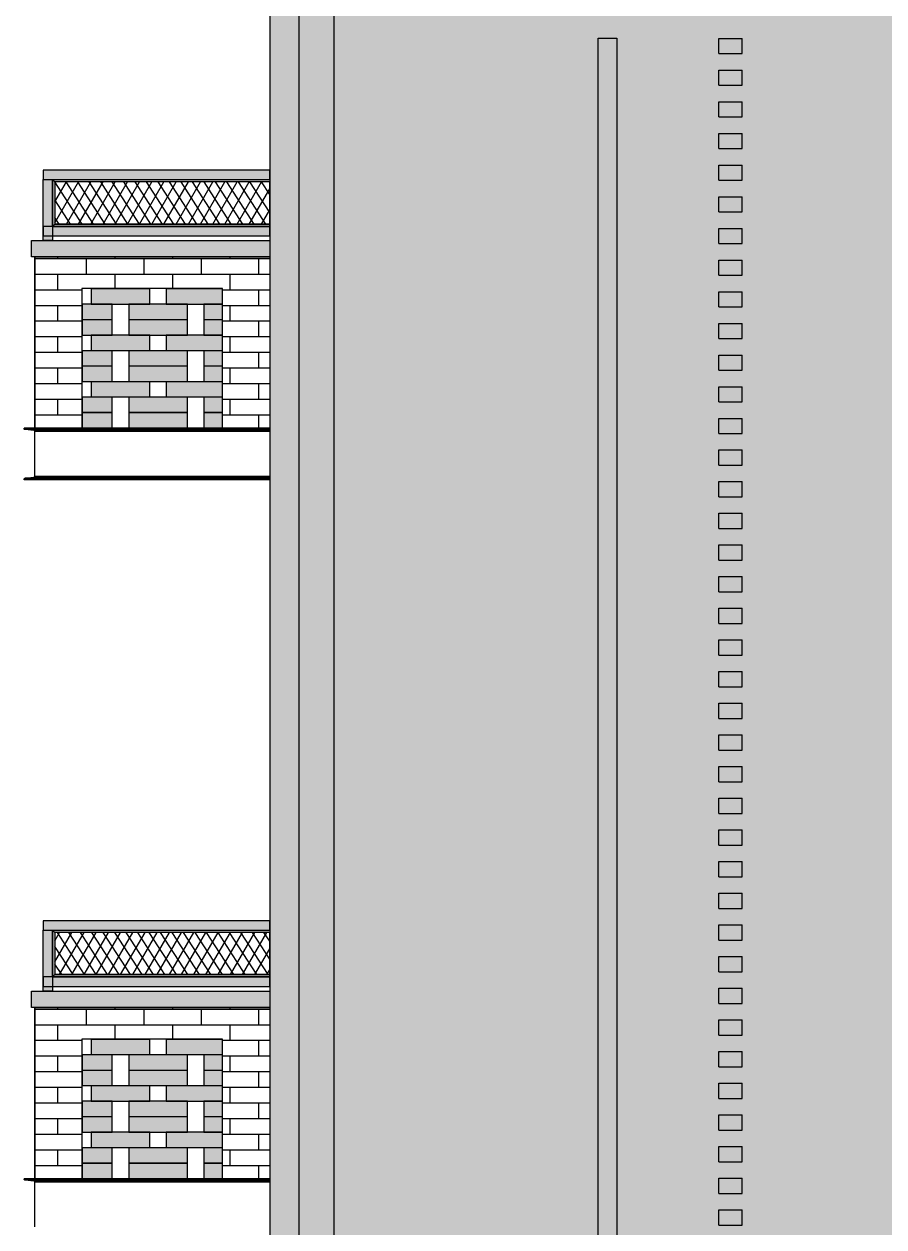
# Model space of a CAD drawing. Header units: millimetres. Extents: x 476571643 to 477489869, y 4620928210 to 4621294454.
# Drawn here: x 477402093 to 477405758, y 4621039321 to 4621044449 of the extents above; entities that cross this region are included whole.
import ezdxf

# ---------------------------------------------------------------- set-up
doc = ezdxf.new("R2010")
doc.units = ezdxf.units.MM
doc.header["$MEASUREMENT"] = 0
doc.set_wipeout_variables(frame=1)
doc.linetypes.add('Wipeout_Contour', pattern=[1000, 0, -1000])
for name, color, linetype, lineweight in [('0_Pen_No__250_Pen_No__255', 255, 'Continuous', 0), ('0_Pen_No__250_Pen_No__7', 7, 'Continuous', 0), ('New_2D Drafting - General_Pen_No__30_Pen_No__9_Pen_No__9_Pen_No__250', 7, 'Continuous', 0), ('New_2D Drafting - General_Pen_No__30_Pen_No__9_Pen_No__9_Pen_No__255', 255, 'Continuous', 0), ('New_2D Drafting - General_Pen_No__30_Pen_No__9_Pen_No__9_Pen_No__7', 7, 'Continuous', 0), ('New_2D Drafting - General_Pen_No__4', 7, 'Continuous', 0), ('New_2D Drafting - General_Pen_No__7', 7, 'Continuous', 0), ('New_Structural - Bearing_Pen_No__250', 7, 'Continuous', 0), ('New_Structural - Bearing_Pen_No__4', 7, 'Continuous', 0), ('Structural - Bearing_Pen_No__250', 7, 'Continuous', 0), ('zoma_Pen_No__142', 142, 'Continuous', 0)]:
    doc.layers.add(name, color=color, linetype=linetype, lineweight=lineweight)
doc.layers.add('New_2D Drafting - General_Pen_No__30_Pen_No__9_Pen_No__9', color=7, linetype='Continuous')
doc.layers.add('zoma', color=7, linetype='Continuous')
doc.layers.add('New_2D Drafting - General_Pen_No__30_Pen_No__9_Pen_No__9_Pen_No__252', color=7, linetype='Continuous', lineweight=0, true_color=0x666666)
doc.layers.add('New_2D Drafting - General_Pen_No__30_Pen_No__9_Pen_No__9_Pen_No__254', color=7, linetype='Continuous', lineweight=0, true_color=0xcccccc)
doc.styles.add('GENERATED_STYLE_2', font='arial.ttf')
doc.dimstyles.new('GENERATED_STYLE__3', dxfattribs={"dimtxt": 200, "dimasz": 64.421331, "dimexe": 0.18, "dimexo": 3, "dimgap": 0.09, "dimtad": 1, "dimtih": 1, "dimtoh": 1, "dimlfac": 0.001, "dimzin": 0, "dimdsep": 46, "dimtxsty": 'GENERATED_STYLE_2', "dimblk": 'ARROWHEAD_2', "dimblk1": 'ARROWHEAD_2', "dimblk2": 'ARROWHEAD_2', "dimcen": 0.09, "dimclrd": 142, "dimclre": 142, "dimclrt": 142, "dimadec": 0, "dimazin": 0, "dimtfac": 1, "dimtdec": 4, "dimtmove": 0, "dimatfit": 3, "dimfxl": 1, "dimtolj": 1, "dimtzin": 0, "dimarcsym": 0})
pattern_1 = [(60, (476844527.15, 4621385791.044), (-38.9711432, 22.5), []), (122.8330945, (476844527.15, 4621385791.044), (36.8060797, 18.75), [])]

# ---------------------------------------------------------------- blocks, each defined once
blk = doc.blocks.new('*D1083', base_point=(476844527.1, 4621385791))
at = {"layer": 'zoma_Pen_No__142', "color": 142, "linetype": 'Continuous', "lineweight": 0, "transparency": 16777216}
for p, q in [((477403164.3, 4621029179), (477403115.4, 4621029094.3)), ((477403139.8, 4621029073.1), (477403139.8, 4621029200.2)), ((477403564.3, 4621029179), (477403515.4, 4621029094.3)), ((477403539.8, 4621029073.1), (477403539.8, 4621029200.2)), ((477403098.4, 4621029136.6), (477403139.8, 4621029136.6)), ((477403139.8, 4621029136.6), (477403539.8, 4621029136.6))]:
    blk.add_line(p, q, dxfattribs=at)
at = {"layer": 'zoma_Pen_No__142', "color": 142, "lineweight": 0, "transparency": 16777216, "insert": (477402583.2, 4621029176.6), "char_height": 200, "attachment_point": 7, "style": 'GENERATED_STYLE_2'}
blk.add_mtext('\\A1;{\\pql;\\fArial CYR|b0|i0|c204|p34;0.40}', dxfattribs=at)
blk = doc.blocks.new('ARROWHEAD_2')
at = {"color": 0, "linetype": 'Continuous', "lineweight": 0}
for p, q in [((0, 0), (-1, 0)), ((-0.378, -0.655), (0.378, 0.655))]:
    blk.add_line(p, q, dxfattribs=at)
blk = doc.blocks.new('*D1084', base_point=(476844527.1, 4621385791))
at = {"layer": 'zoma_Pen_No__142', "color": 142, "linetype": 'Continuous', "lineweight": 0, "transparency": 16777216}
for p, q in [((477403564.3, 4621029179), (477403515.4, 4621029094.3)), ((477403539.8, 4621029073.1), (477403539.8, 4621029200.2)), ((477410064.2, 4621029179), (477410015.2, 4621029094.3)), ((477410039.7, 4621029073.1), (477410039.7, 4621029200.2)), ((477403539.8, 4621029136.6), (477410039.7, 4621029136.6))]:
    blk.add_line(p, q, dxfattribs=at)
at = {"layer": 'zoma_Pen_No__142', "color": 142, "lineweight": 0, "transparency": 16777216, "char_height": 200, "attachment_point": 7, "style": 'GENERATED_STYLE_2'}
for s, insert in [('\\A1;{\\pql;\\fArial CYR|b0|i0|c204|p34;6.50}', (477406523.7, 4621029176.6)), ('\\A1;{\\pql;\\fArial CYR|b0|i0|c204|p34;0.40}', (477409483.1, 4621029176.6))]:
    blk.add_mtext(s, dxfattribs=dict(at, insert=insert))

msp = doc.modelspace()

# ---------------------------------------------------------------- hatches: boundary and pattern name
at = {"layer": '0_Pen_No__250_Pen_No__255', "linetype": 'Continuous', "lineweight": 0, "true_color": 0x3f3f3f}
msp.add_hatch(color=250, dxfattribs=at).paths.add_polyline_path([(477404539.911, 4621031074.056), (477404539.911, 4621044388.623), (477404620.08, 4621044388.623), (477404620.437, 4621031074.056)])
at = {"layer": 'New_2D Drafting - General_Pen_No__30_Pen_No__9_Pen_No__9_Pen_No__254', "linetype": 'Continuous', "lineweight": 0, "true_color": 0xcccccc}
h = msp.add_hatch(dxfattribs=at)
h.set_pattern_fill('BRICK___RUNNING_BOND', color=254, style=0, pattern_type=2)
h.set_pattern_definition([(0, (477413739.56, 4621041395.33), (0, 66.64), []), (90, (477413739.56, 4621041395.33), (-244.8, 0), [66.64, -66.64]), (90, (477413861.96, 4621041461.97), (-244.8, 0), [66.64, -66.64])])
h.paths.add_polyline_path([(477403139.987, 4621036386.105), (477403139.987, 4621033186.115), (477420834.96, 4621033186.115), (477420839.514, 4621033186.772), (477420839.514, 4621035816.115), (477420909.569, 4621035816.115), (477420909.562, 4621045926.117), (477420909.911, 4621045926.117), (477420909.911, 4621046385.708), (477403139.988, 4621046385.712)])
h.paths.add_polyline_path([(477410439.128, 4621038886.115), (477412039.561, 4621038886.115), (477412039.561, 4621037286.115), (477410439.128, 4621037286.115)], flags=0)
h.paths.add_polyline_path([(477410439.128, 4621042086.115), (477412039.561, 4621042086.115), (477412039.561, 4621040486.115), (477410439.128, 4621040486.115)], flags=0)
h.paths.add_polyline_path([(477410439.561, 4621034086.115), (477412039.561, 4621034086.115), (477412039.561, 4621035686.115), (477410439.561, 4621035686.115)], flags=0)
h.paths.add_polyline_path([(477412039.561, 4621043686.115), (477412039.561, 4621045286.115), (477410439.562, 4621045286.115), (477410439.562, 4621043686.115)], flags=0)
at = {"layer": 'New_2D Drafting - General_Pen_No__30_Pen_No__9_Pen_No__9_Pen_No__255', "linetype": 'Continuous', "lineweight": 0}
for points in [[(477403264.843, 4621030900.814), (477403414.843, 4621030922.431), (477403414.843, 4621045686.141), (477403264.843, 4621045686.141)], [(477402174.628, 4621043826.114), (477402174.628, 4621043786.114), (477403139.987, 4621043786.114), (477403139.987, 4621043826.114)], [(477402214.635, 4621043526.114), (477402174.628, 4621043526.114), (477402174.628, 4621043786.114), (477402214.635, 4621043786.114)], [(477402224.635, 4621043776.114), (477402224.635, 4621043596.114), (477402214.635, 4621043586.114), (477402214.635, 4621043786.114)], [(477402224.635, 4621043776.114), (477402214.635, 4621043786.114), (477403139.987, 4621043786.114), (477403139.987, 4621043776.114)], [(477402174.628, 4621043586.114), (477402174.628, 4621043546.114), (477403139.987, 4621043546.114), (477403139.987, 4621043586.114)], [(477402224.635, 4621043596.114), (477402214.635, 4621043586.114), (477403139.987, 4621043586.114), (477403139.987, 4621043596.114)], [(477403139.987, 4621043456.114), (477402124.628, 4621043456.114), (477402124.628, 4621043526.114), (477403139.987, 4621043526.114)], [(477402174.628, 4621040626.114), (477402174.628, 4621040586.114), (477403139.987, 4621040586.114), (477403139.987, 4621040626.114)], [(477402214.635, 4621040326.114), (477402174.628, 4621040326.114), (477402174.628, 4621040586.114), (477402214.635, 4621040586.114)], [(477402224.635, 4621040576.114), (477402224.635, 4621040396.114), (477402214.635, 4621040386.114), (477402214.635, 4621040586.114)], [(477402224.635, 4621040576.114), (477402214.635, 4621040586.114), (477403139.987, 4621040586.114), (477403139.987, 4621040576.114)], [(477402224.635, 4621040396.114), (477402214.635, 4621040386.114), (477403139.987, 4621040386.114), (477403139.987, 4621040396.114)], [(477402174.628, 4621040386.114), (477402174.628, 4621040346.114), (477403139.987, 4621040346.114), (477403139.987, 4621040386.114)], [(477403139.987, 4621040256.114), (477402124.628, 4621040256.114), (477402124.628, 4621040326.114), (477403139.987, 4621040326.114)]]:
    msp.add_hatch(color=255, dxfattribs=at).paths.add_polyline_path(points)
at = {"layer": 'New_2D Drafting - General_Pen_No__7', "linetype": 'Continuous', "lineweight": 0}
h = msp.add_hatch(dxfattribs=at)
h.set_pattern_fill('BATT_INSULATION', style=0, pattern_type=2)
h.set_pattern_definition(pattern_1)
h.paths.add_polyline_path([(477403139.987, 4621043596.114), (477403139.987, 4621043776.114), (477402224.635, 4621043776.114), (477402224.635, 4621043596.114)])
h = msp.add_hatch(dxfattribs=at)
h.set_pattern_fill('BATT_INSULATION', style=0, pattern_type=2)
h.set_pattern_definition(pattern_1)
h.paths.add_polyline_path([(477403139.987, 4621040396.114), (477403139.987, 4621040576.114), (477402224.635, 4621040576.114), (477402224.635, 4621040396.114)])

# ---------------------------------------------------------------- linework, layer by layer
at = {"layer": '0_Pen_No__250_Pen_No__7', "color": 7, "linetype": 'Continuous', "lineweight": 0, "flags": 128}
msp.add_lwpolyline([(477404539.911, 4621031074.056), (477404539.911, 4621044388.623), (477404620.08, 4621044388.623), (477404620.437, 4621031074.056)], close=True, dxfattribs=at)
at = {"layer": 'New_2D Drafting - General_Pen_No__30_Pen_No__9_Pen_No__9_Pen_No__250', "color": 7, "linetype": 'Continuous', "lineweight": 0, "flags": 128}
for points in [[(477402174.628, 4621043586.114), (477402174.628, 4621043546.114), (477403139.987, 4621043546.114), (477403139.987, 4621043586.114)], [(477402174.628, 4621040386.114), (477402174.628, 4621040346.114), (477403139.987, 4621040346.114), (477403139.987, 4621040386.114)]]:
    msp.add_lwpolyline(points, close=True, dxfattribs=at)
at = {"layer": 'New_2D Drafting - General_Pen_No__30_Pen_No__9_Pen_No__9_Pen_No__7', "color": 7, "linetype": 'Continuous', "lineweight": 0, "flags": 128}
for points in [[(477403139.987, 4621036386.105), (477403139.987, 4621033186.115), (477420834.96, 4621033186.115), (477420839.514, 4621033186.772), (477420839.514, 4621035816.115), (477420909.569, 4621035816.115), (477420909.562, 4621045926.117), (477420909.911, 4621045926.117), (477420909.911, 4621046385.708), (477403139.988, 4621046385.712)], [(477403264.843, 4621030900.814), (477403414.843, 4621030922.431), (477403414.843, 4621045686.141), (477403264.843, 4621045686.141)], [(477402174.628, 4621043826.114), (477402174.628, 4621043786.114), (477403139.987, 4621043786.114), (477403139.987, 4621043826.114)], [(477402214.635, 4621043526.114), (477402174.628, 4621043526.114), (477402174.628, 4621043786.114), (477402214.635, 4621043786.114)], [(477402224.635, 4621043776.114), (477402224.635, 4621043596.114), (477402214.635, 4621043586.114), (477402214.635, 4621043786.114)], [(477402224.635, 4621043776.114), (477402214.635, 4621043786.114), (477403139.987, 4621043786.114), (477403139.987, 4621043776.114)], [(477402224.635, 4621043596.114), (477402214.635, 4621043586.114), (477403139.987, 4621043586.114), (477403139.987, 4621043596.114)], [(477403139.987, 4621043456.114), (477402124.628, 4621043456.114), (477402124.628, 4621043526.114), (477403139.987, 4621043526.114)], [(477402174.628, 4621040626.114), (477402174.628, 4621040586.114), (477403139.987, 4621040586.114), (477403139.987, 4621040626.114)], [(477402214.635, 4621040326.114), (477402174.628, 4621040326.114), (477402174.628, 4621040586.114), (477402214.635, 4621040586.114)], [(477402224.635, 4621040576.114), (477402224.635, 4621040396.114), (477402214.635, 4621040386.114), (477402214.635, 4621040586.114)], [(477402224.635, 4621040576.114), (477402214.635, 4621040586.114), (477403139.987, 4621040586.114), (477403139.987, 4621040576.114)], [(477402224.635, 4621040396.114), (477402214.635, 4621040386.114), (477403139.987, 4621040386.114), (477403139.987, 4621040396.114)], [(477403139.987, 4621040256.114), (477402124.628, 4621040256.114), (477402124.628, 4621040326.114), (477403139.987, 4621040326.114)]]:
    msp.add_lwpolyline(points, close=True, dxfattribs=at)
at = {"layer": 'New_2D Drafting - General_Pen_No__4', "color": 7, "linetype": 'Continuous', "lineweight": 0, "flags": 128}
for points in [[(477403139.987, 4621043596.114), (477403139.987, 4621043776.114), (477402224.635, 4621043776.114), (477402224.635, 4621043596.114)], [(477403139.987, 4621040396.114), (477403139.987, 4621040576.114), (477402224.635, 4621040576.114), (477402224.635, 4621040396.114)]]:
    msp.add_lwpolyline(points, close=True, dxfattribs=at)
at = {"layer": 'New_Structural - Bearing_Pen_No__250', "color": 7, "linetype": 'Continuous', "lineweight": 0}
for p, q in [((477405054.212, 4621044387.856), (477405154.212, 4621044387.856)), ((477405054.212, 4621044322.856), (477405054.212, 4621044387.856)), ((477405154.212, 4621044322.856), (477405154.212, 4621044387.856)), ((477405054.212, 4621044322.856), (477405154.212, 4621044322.856)), ((477405054.212, 4621044252.856), (477405154.212, 4621044252.856)), ((477405054.212, 4621044187.856), (477405054.212, 4621044252.856)), ((477405154.212, 4621044187.856), (477405154.212, 4621044252.856)), ((477405054.212, 4621044187.856), (477405154.212, 4621044187.856)), ((477405054.212, 4621044117.856), (477405154.212, 4621044117.856)), ((477405054.212, 4621044052.856), (477405054.212, 4621044117.856)), ((477405154.212, 4621044052.856), (477405154.212, 4621044117.856)), ((477405054.212, 4621044052.856), (477405154.212, 4621044052.856)), ((477405054.212, 4621043982.856), (477405154.212, 4621043982.856)), ((477405054.212, 4621043917.856), (477405054.212, 4621043982.856)), ((477405154.212, 4621043917.856), (477405154.212, 4621043982.856)), ((477405054.212, 4621043917.856), (477405154.212, 4621043917.856)), ((477405054.212, 4621043847.856), (477405154.212, 4621043847.856)), ((477405054.212, 4621043782.856), (477405054.212, 4621043847.856)), ((477405154.212, 4621043782.856), (477405154.212, 4621043847.856)), ((477405054.212, 4621043782.856), (477405154.212, 4621043782.856)), ((477405054.212, 4621043712.856), (477405154.212, 4621043712.856)), ((477405054.212, 4621043647.856), (477405054.212, 4621043712.856)), ((477405154.212, 4621043647.856), (477405154.212, 4621043712.856)), ((477405054.212, 4621043647.856), (477405154.212, 4621043647.856)), ((477405054.212, 4621043577.856), (477405154.212, 4621043577.856)), ((477405054.212, 4621043512.856), (477405054.212, 4621043577.856)), ((477405154.212, 4621043512.856), (477405154.212, 4621043577.856)), ((477405054.212, 4621043512.856), (477405154.212, 4621043512.856)), ((477405054.212, 4621043442.856), (477405154.212, 4621043442.856)), ((477405054.212, 4621043377.856), (477405054.212, 4621043442.856)), ((477405154.212, 4621043377.856), (477405154.212, 4621043442.856)), ((477405054.212, 4621043377.856), (477405154.212, 4621043377.856)), ((477405054.212, 4621043307.856), (477405154.212, 4621043307.856)), ((477405054.212, 4621043242.856), (477405054.212, 4621043307.856)), ((477405154.212, 4621043242.856), (477405154.212, 4621043307.856)), ((477405054.212, 4621043242.856), (477405154.212, 4621043242.856)), ((477405054.212, 4621043172.856), (477405154.212, 4621043172.856)), ((477405054.212, 4621043107.856), (477405054.212, 4621043172.856)), ((477405154.212, 4621043107.856), (477405154.212, 4621043172.856)), ((477405054.212, 4621043107.856), (477405154.212, 4621043107.856)), ((477405054.212, 4621043037.856), (477405154.212, 4621043037.856)), ((477405054.212, 4621042972.856), (477405054.212, 4621043037.856)), ((477405154.212, 4621042972.856), (477405154.212, 4621043037.856)), ((477405054.212, 4621042972.856), (477405154.212, 4621042972.856)), ((477405054.212, 4621042902.856), (477405154.212, 4621042902.856)), ((477405054.212, 4621042837.856), (477405054.212, 4621042902.856)), ((477405154.212, 4621042837.856), (477405154.212, 4621042902.856)), ((477405054.212, 4621042837.856), (477405154.212, 4621042837.856)), ((477405054.212, 4621042767.856), (477405154.212, 4621042767.856)), ((477405054.212, 4621042702.856), (477405054.212, 4621042767.856)), ((477405154.212, 4621042702.856), (477405154.212, 4621042767.856)), ((477405054.212, 4621042702.856), (477405154.212, 4621042702.856)), ((477405054.212, 4621042632.856), (477405154.212, 4621042632.856)), ((477405054.212, 4621042567.856), (477405054.212, 4621042632.856)), ((477405154.212, 4621042567.856), (477405154.212, 4621042632.856)), ((477405054.212, 4621042567.856), (477405154.212, 4621042567.856)), ((477405054.212, 4621042497.856), (477405154.212, 4621042497.856)), ((477405054.212, 4621042432.856), (477405054.212, 4621042497.856)), ((477405154.212, 4621042432.856), (477405154.212, 4621042497.856)), ((477405054.212, 4621042432.856), (477405154.212, 4621042432.856)), ((477405054.212, 4621042362.856), (477405154.212, 4621042362.856)), ((477405054.212, 4621042297.856), (477405054.212, 4621042362.856)), ((477405154.212, 4621042297.856), (477405154.212, 4621042362.856)), ((477405054.212, 4621042297.856), (477405154.212, 4621042297.856)), ((477405054.212, 4621042227.856), (477405154.212, 4621042227.856)), ((477405054.212, 4621042162.856), (477405054.212, 4621042227.856)), ((477405154.212, 4621042162.856), (477405154.212, 4621042227.856)), ((477405054.212, 4621042162.856), (477405154.212, 4621042162.856)), ((477405054.212, 4621042092.856), (477405154.212, 4621042092.856)), ((477405054.212, 4621042027.856), (477405054.212, 4621042092.856)), ((477405154.212, 4621042027.856), (477405154.212, 4621042092.856)), ((477405054.212, 4621042027.856), (477405154.212, 4621042027.856)), ((477405054.212, 4621041957.856), (477405154.212, 4621041957.856)), ((477405054.212, 4621041892.856), (477405054.212, 4621041957.856)), ((477405154.212, 4621041892.856), (477405154.212, 4621041957.856)), ((477405054.212, 4621041892.856), (477405154.212, 4621041892.856)), ((477405054.212, 4621041822.856), (477405154.212, 4621041822.856)), ((477405054.212, 4621041757.856), (477405054.212, 4621041822.856)), ((477405154.212, 4621041757.856), (477405154.212, 4621041822.856)), ((477405054.212, 4621041757.856), (477405154.212, 4621041757.856)), ((477405054.212, 4621041687.856), (477405154.212, 4621041687.856)), ((477405054.212, 4621041622.856), (477405054.212, 4621041687.856)), ((477405154.212, 4621041622.856), (477405154.212, 4621041687.856)), ((477405054.212, 4621041622.856), (477405154.212, 4621041622.856)), ((477405054.212, 4621041552.856), (477405154.212, 4621041552.856)), ((477405054.212, 4621041487.856), (477405054.212, 4621041552.856)), ((477405154.212, 4621041487.856), (477405154.212, 4621041552.856)), ((477405054.212, 4621041487.856), (477405154.212, 4621041487.856)), ((477405054.212, 4621041417.856), (477405154.212, 4621041417.856)), ((477405054.212, 4621041352.856), (477405054.212, 4621041417.856)), ((477405154.212, 4621041352.856), (477405154.212, 4621041417.856)), ((477405054.212, 4621041352.856), (477405154.212, 4621041352.856)), ((477405054.212, 4621041282.856), (477405154.212, 4621041282.856)), ((477405054.212, 4621041217.856), (477405054.212, 4621041282.856)), ((477405154.212, 4621041217.856), (477405154.212, 4621041282.856)), ((477405054.212, 4621041217.856), (477405154.212, 4621041217.856)), ((477405054.212, 4621041147.856), (477405154.212, 4621041147.856)), ((477405054.212, 4621041082.856), (477405054.212, 4621041147.856)), ((477405154.212, 4621041082.856), (477405154.212, 4621041147.856)), ((477405054.212, 4621041082.856), (477405154.212, 4621041082.856)), ((477405054.212, 4621041012.856), (477405154.212, 4621041012.856)), ((477405054.212, 4621040947.856), (477405054.212, 4621041012.856)), ((477405154.212, 4621040947.856), (477405154.212, 4621041012.856)), ((477405054.212, 4621040947.856), (477405154.212, 4621040947.856)), ((477405054.212, 4621040877.856), (477405154.212, 4621040877.856)), ((477405054.212, 4621040812.856), (477405054.212, 4621040877.856)), ((477405154.212, 4621040812.856), (477405154.212, 4621040877.856)), ((477405054.212, 4621040812.856), (477405154.212, 4621040812.856)), ((477405054.212, 4621040742.856), (477405154.212, 4621040742.856)), ((477405054.212, 4621040677.856), (477405054.212, 4621040742.856)), ((477405154.212, 4621040677.856), (477405154.212, 4621040742.856)), ((477405054.212, 4621040677.856), (477405154.212, 4621040677.856)), ((477405054.212, 4621040607.856), (477405154.212, 4621040607.856)), ((477405054.212, 4621040542.856), (477405054.212, 4621040607.856)), ((477405154.212, 4621040542.856), (477405154.212, 4621040607.856)), ((477405054.212, 4621040542.856), (477405154.212, 4621040542.856)), ((477405054.212, 4621040472.856), (477405154.212, 4621040472.856)), ((477405054.212, 4621040407.856), (477405054.212, 4621040472.856)), ((477405154.212, 4621040407.856), (477405154.212, 4621040472.856)), ((477405054.212, 4621040407.856), (477405154.212, 4621040407.856)), ((477405054.212, 4621040337.856), (477405154.212, 4621040337.856)), ((477405054.212, 4621040272.856), (477405054.212, 4621040337.856)), ((477405154.212, 4621040272.856), (477405154.212, 4621040337.856)), ((477405054.212, 4621040272.856), (477405154.212, 4621040272.856)), ((477405054.212, 4621040202.856), (477405154.212, 4621040202.856)), ((477405054.212, 4621040137.856), (477405054.212, 4621040202.856)), ((477405154.212, 4621040137.856), (477405154.212, 4621040202.856)), ((477405054.212, 4621040137.856), (477405154.212, 4621040137.856)), ((477405054.212, 4621040067.856), (477405154.212, 4621040067.856)), ((477405054.212, 4621040002.856), (477405054.212, 4621040067.856)), ((477405154.212, 4621040002.856), (477405154.212, 4621040067.856)), ((477405054.212, 4621040002.856), (477405154.212, 4621040002.856)), ((477405054.212, 4621039932.856), (477405154.212, 4621039932.856)), ((477405054.212, 4621039867.856), (477405054.212, 4621039932.856)), ((477405154.212, 4621039867.856), (477405154.212, 4621039932.856)), ((477405054.212, 4621039867.856), (477405154.212, 4621039867.856)), ((477405054.212, 4621039797.856), (477405154.212, 4621039797.856)), ((477405054.212, 4621039732.856), (477405054.212, 4621039797.856)), ((477405154.212, 4621039732.856), (477405154.212, 4621039797.856)), ((477405054.212, 4621039732.856), (477405154.212, 4621039732.856)), ((477405054.212, 4621039662.856), (477405154.212, 4621039662.856)), ((477405054.212, 4621039597.856), (477405054.212, 4621039662.856)), ((477405154.212, 4621039597.856), (477405154.212, 4621039662.856)), ((477405054.212, 4621039597.856), (477405154.212, 4621039597.856)), ((477405054.212, 4621039527.856), (477405154.212, 4621039527.856)), ((477405054.212, 4621039462.856), (477405054.212, 4621039527.856)), ((477405154.212, 4621039462.856), (477405154.212, 4621039527.856)), ((477405054.212, 4621039462.856), (477405154.212, 4621039462.856)), ((477405054.212, 4621039392.856), (477405154.212, 4621039392.856)), ((477405054.212, 4621039327.856), (477405054.212, 4621039392.856)), ((477405154.212, 4621039327.856), (477405154.212, 4621039392.856)), ((477405054.212, 4621039327.856), (477405154.212, 4621039327.856))]:
    msp.add_line(p, q, dxfattribs=at)
at = {"layer": 'Structural - Bearing_Pen_No__250', "color": 7, "linetype": 'Continuous', "lineweight": 0}
for p, q in [((477402093.31, 4621042723.625), (477402093.31, 4621042726.12)), ((477403139.987, 4621042726.12), (477402093.31, 4621042726.12)), ((477402093.709, 4621042722.094), (477402093.31, 4621042723.625)), ((477403139.987, 4621042723.625), (477402093.31, 4621042723.625)), ((477402094.847, 4621042720.796), (477402093.709, 4621042722.094)), ((477402096.55, 4621042719.929), (477402094.847, 4621042720.796)), ((477402097.772, 4621042719.67), (477402096.55, 4621042719.929)), ((477402135.173, 4621042715.68), (477402097.772, 4621042719.67)), ((477403139.987, 4621042719.67), (477402097.772, 4621042719.67)), ((477402136.395, 4621042715.42), (477402135.173, 4621042715.68)), ((477403139.987, 4621042715.68), (477402135.173, 4621042715.68)), ((477402138.098, 4621042714.553), (477402136.395, 4621042715.42)), ((477402139.236, 4621042713.256), (477402138.098, 4621042714.553)), ((477402139.636, 4621042711.725), (477402139.236, 4621042713.256)), ((477402139.636, 4621042520.534), (477402139.636, 4621042711.725)), ((477403139.987, 4621042711.725), (477402139.636, 4621042711.725)), ((477402093.31, 4621042508.615), (477402093.709, 4621042510.146)), ((477402093.31, 4621042506.12), (477402093.31, 4621042508.615)), ((477403139.987, 4621042508.615), (477402093.31, 4621042508.615)), ((477403139.987, 4621042506.12), (477402093.31, 4621042506.12)), ((477402093.709, 4621042510.146), (477402094.847, 4621042511.443)), ((477402094.847, 4621042511.443), (477402096.55, 4621042512.31)), ((477402096.55, 4621042512.31), (477402097.772, 4621042512.57)), ((477402097.772, 4621042512.57), (477402135.173, 4621042516.56)), ((477403139.987, 4621042512.57), (477402097.772, 4621042512.57)), ((477402135.173, 4621042516.56), (477402136.395, 4621042516.819)), ((477403139.987, 4621042516.56), (477402135.173, 4621042516.56)), ((477402136.395, 4621042516.819), (477402138.098, 4621042517.686)), ((477402138.098, 4621042517.686), (477402139.236, 4621042518.984)), ((477402139.236, 4621042518.984), (477402139.636, 4621042520.515)), ((477403139.987, 4621042520.515), (477402139.636, 4621042520.515)), ((477402093.31, 4621039523.625), (477402093.31, 4621039526.12)), ((477403139.987, 4621039526.12), (477402093.31, 4621039526.12)), ((477402093.709, 4621039522.094), (477402093.31, 4621039523.625)), ((477403139.987, 4621039523.625), (477402093.31, 4621039523.625)), ((477402094.847, 4621039520.796), (477402093.709, 4621039522.094)), ((477402096.55, 4621039519.929), (477402094.847, 4621039520.796)), ((477402097.772, 4621039519.67), (477402096.55, 4621039519.929)), ((477402135.173, 4621039515.68), (477402097.772, 4621039519.67)), ((477403139.987, 4621039519.67), (477402097.772, 4621039519.67)), ((477402136.395, 4621039515.42), (477402135.173, 4621039515.68)), ((477403139.987, 4621039515.68), (477402135.173, 4621039515.68)), ((477402138.098, 4621039514.553), (477402136.395, 4621039515.42)), ((477402139.236, 4621039513.256), (477402138.098, 4621039514.553)), ((477402139.636, 4621039511.725), (477402139.236, 4621039513.256)), ((477402139.636, 4621039320.534), (477402139.636, 4621039511.725)), ((477403139.987, 4621039511.725), (477402139.636, 4621039511.725))]:
    msp.add_line(p, q, dxfattribs=at)

# ---------------------------------------------------------------- dimensions: what is measured, and where the dimension line sits
at = {"layer": 'zoma', "color": 142, "linetype": 'Continuous', "lineweight": 0}
for base, p1, p2, picture, middle in [((477403539.843, 4621029136.643), (477403139.843, 4621053295.038), (477403539.843, 4621053295.038), '*D1083', (477402842.994, 4621029276.643)), ((477410039.717, 4621029136.643), (477403539.843, 4621053295.038), (477410039.717, 4621053295.038), '*D1084', (477406783.487, 4621029276.643))]:
    dim = msp.add_linear_dim(base=base, p1=p1, p2=p2, dimstyle='GENERATED_STYLE__3', dxfattribs=at)
    dim.commit()
    dim.dimension.update_dxf_attribs({"geometry": picture, "text_midpoint": middle, "dimtype": 160})

# ---------------------------------------------------------------- next in the draw order: wipeouts: each hides what was drawn before it
at = {"color": 254, "linetype": 'Wipeout_Contour', "lineweight": 0, "ltscale": 41810742111.59885}
msp.add_wipeout([(477403139.987, 4621042726.12), (477402939.628, 4621042726.12), (477402939.628, 4621043321.114), (477402339.628, 4621043321.114), (477402339.628, 4621042726.12), (477402139.628, 4621042726.12), (477402139.628, 4621043456.114), (477403139.987, 4621043456.114), (477403139.987, 4621043321.114)], dxfattribs=at).dxf.layer = 'New_2D Drafting - General_Pen_No__30_Pen_No__9_Pen_No__9'
at = {"color": 254, "linetype": 'Wipeout_Contour', "lineweight": 0, "ltscale": 41810713464.07184}
msp.add_wipeout([(477403139.987, 4621039526.12), (477402939.628, 4621039526.12), (477402939.628, 4621040121.114), (477402339.628, 4621040121.114), (477402339.628, 4621039526.12), (477402139.628, 4621039526.12), (477402139.628, 4621040256.114), (477403139.987, 4621040256.114), (477403139.987, 4621040121.114)], dxfattribs=at).dxf.layer = 'New_2D Drafting - General_Pen_No__30_Pen_No__9_Pen_No__9'

# ---------------------------------------------------------------- next in the draw order: hatches: boundary and pattern name
at = {"layer": 'New_2D Drafting - General_Pen_No__30_Pen_No__9_Pen_No__9_Pen_No__254', "linetype": 'Continuous', "lineweight": 0, "true_color": 0xcccccc}
h = msp.add_hatch(dxfattribs=at)
h.set_pattern_fill('BRICK___RUNNING_BOND', color=254, style=0, pattern_type=2)
h.set_pattern_definition([(0, (477402604.44, 4621043116.12), (0, 66.64), []), (90, (477402604.44, 4621043116.12), (-244.8, 0), [66.64, -66.64]), (90, (477402726.84, 4621043182.76), (-244.8, 0), [66.64, -66.64])])
h.paths.add_polyline_path([(477403139.987, 4621042726.12), (477402939.628, 4621042726.12), (477402939.628, 4621043321.114), (477402339.628, 4621043321.114), (477402339.628, 4621042726.12), (477402139.628, 4621042726.12), (477402139.628, 4621043456.114), (477403139.987, 4621043456.114), (477403139.987, 4621043321.114)])
h = msp.add_hatch(dxfattribs=at)
h.set_pattern_fill('BRICK___RUNNING_BOND', color=254, style=0, pattern_type=2)
h.set_pattern_definition([(0, (477402604.44, 4621039916.12), (0, 66.64), []), (90, (477402604.44, 4621039916.12), (-244.8, 0), [66.64, -66.64]), (90, (477402726.84, 4621039982.76), (-244.8, 0), [66.64, -66.64])])
h.paths.add_polyline_path([(477403139.987, 4621039526.12), (477402939.628, 4621039526.12), (477402939.628, 4621040121.114), (477402339.628, 4621040121.114), (477402339.628, 4621039526.12), (477402139.628, 4621039526.12), (477402139.628, 4621040256.114), (477403139.987, 4621040256.114), (477403139.987, 4621040121.114)])
at = {"layer": 'New_2D Drafting - General_Pen_No__30_Pen_No__9_Pen_No__9_Pen_No__255', "linetype": 'Continuous', "lineweight": 0}
for points in [[(477402629.086, 4621043320.114), (477402379.086, 4621043320.114), (477402379.086, 4621043255.114), (477402629.086, 4621043255.114)], [(477402938.628, 4621043255.114), (477402938.628, 4621043320.114), (477402699.086, 4621043320.114), (477402699.086, 4621043255.114)], [(477402341.086, 4621043254.114), (477402341.086, 4621043189.114), (477402469.086, 4621043189.114), (477402469.086, 4621043254.114)], [(477402539.086, 4621043254.114), (477402539.086, 4621043189.114), (477402789.086, 4621043189.114), (477402789.086, 4621043254.114)], [(477402859.086, 4621043254.114), (477402859.086, 4621043189.114), (477402938.628, 4621043189.114), (477402938.628, 4621043254.114)], [(477402341.086, 4621043188.114), (477402341.086, 4621043123.114), (477402469.086, 4621043123.114), (477402469.086, 4621043188.114)], [(477402539.086, 4621043188.114), (477402539.086, 4621043123.114), (477402789.086, 4621043123.114), (477402789.086, 4621043188.114)], [(477402859.086, 4621043188.114), (477402859.086, 4621043123.114), (477402938.628, 4621043123.114), (477402938.628, 4621043188.114)], [(477402629.086, 4621043057.114), (477402629.086, 4621043122.114), (477402379.086, 4621043122.114), (477402379.086, 4621043057.114)], [(477402938.628, 4621043057.114), (477402938.628, 4621043122.114), (477402699.086, 4621043122.114), (477402699.086, 4621043057.114)], [(477402469.086, 4621043056.114), (477402341.086, 4621043056.114), (477402341.086, 4621042991.114), (477402469.086, 4621042991.114)], [(477402789.086, 4621043056.114), (477402539.086, 4621043056.114), (477402539.086, 4621042991.114), (477402789.086, 4621042991.114)], [(477402938.628, 4621042991.114), (477402938.628, 4621043056.114), (477402859.086, 4621043056.114), (477402859.086, 4621042991.114)], [(477402469.086, 4621042990.114), (477402341.086, 4621042990.114), (477402341.086, 4621042925.114), (477402469.086, 4621042925.114)], [(477402789.086, 4621042990.114), (477402539.086, 4621042990.114), (477402539.086, 4621042925.114), (477402789.086, 4621042925.114)], [(477402938.628, 4621042925.114), (477402938.628, 4621042990.114), (477402859.086, 4621042990.114), (477402859.086, 4621042925.114)], [(477402379.086, 4621042924.114), (477402379.086, 4621042859.114), (477402629.086, 4621042859.114), (477402629.086, 4621042924.114)], [(477402699.086, 4621042924.114), (477402699.086, 4621042859.114), (477402938.628, 4621042859.114), (477402938.628, 4621042924.114)], [(477402469.086, 4621042858.114), (477402341.086, 4621042858.114), (477402341.086, 4621042793.114), (477402469.086, 4621042793.114)], [(477402789.086, 4621042858.114), (477402539.086, 4621042858.114), (477402539.086, 4621042793.114), (477402789.086, 4621042793.114)], [(477402938.628, 4621042793.114), (477402938.628, 4621042858.114), (477402859.086, 4621042858.114), (477402859.086, 4621042793.114)], [(477402469.086, 4621042792.114), (477402341.086, 4621042792.114), (477402341.086, 4621042727.114), (477402469.086, 4621042727.114)], [(477402789.086, 4621042792.114), (477402539.086, 4621042792.114), (477402539.086, 4621042727.114), (477402789.086, 4621042727.114)], [(477402938.628, 4621042727.114), (477402938.628, 4621042792.114), (477402859.086, 4621042792.114), (477402859.086, 4621042727.114)], [(477402629.086, 4621040120.114), (477402379.086, 4621040120.114), (477402379.086, 4621040055.114), (477402629.086, 4621040055.114)], [(477402938.628, 4621040055.114), (477402938.628, 4621040120.114), (477402699.086, 4621040120.114), (477402699.086, 4621040055.114)], [(477402341.086, 4621040054.114), (477402341.086, 4621039989.114), (477402469.086, 4621039989.114), (477402469.086, 4621040054.114)], [(477402539.086, 4621040054.114), (477402539.086, 4621039989.114), (477402789.086, 4621039989.114), (477402789.086, 4621040054.114)], [(477402859.086, 4621040054.114), (477402859.086, 4621039989.114), (477402938.628, 4621039989.114), (477402938.628, 4621040054.114)], [(477402341.086, 4621039988.114), (477402341.086, 4621039923.114), (477402469.086, 4621039923.114), (477402469.086, 4621039988.114)], [(477402539.086, 4621039988.114), (477402539.086, 4621039923.114), (477402789.086, 4621039923.114), (477402789.086, 4621039988.114)], [(477402859.086, 4621039988.114), (477402859.086, 4621039923.114), (477402938.628, 4621039923.114), (477402938.628, 4621039988.114)], [(477402629.086, 4621039857.114), (477402629.086, 4621039922.114), (477402379.086, 4621039922.114), (477402379.086, 4621039857.114)], [(477402938.628, 4621039857.114), (477402938.628, 4621039922.114), (477402699.086, 4621039922.114), (477402699.086, 4621039857.114)], [(477402469.086, 4621039856.114), (477402341.086, 4621039856.114), (477402341.086, 4621039791.114), (477402469.086, 4621039791.114)], [(477402789.086, 4621039856.114), (477402539.086, 4621039856.114), (477402539.086, 4621039791.114), (477402789.086, 4621039791.114)], [(477402938.628, 4621039791.114), (477402938.628, 4621039856.114), (477402859.086, 4621039856.114), (477402859.086, 4621039791.114)], [(477402469.086, 4621039790.114), (477402341.086, 4621039790.114), (477402341.086, 4621039725.114), (477402469.086, 4621039725.114)], [(477402789.086, 4621039790.114), (477402539.086, 4621039790.114), (477402539.086, 4621039725.114), (477402789.086, 4621039725.114)], [(477402938.628, 4621039725.114), (477402938.628, 4621039790.114), (477402859.086, 4621039790.114), (477402859.086, 4621039725.114)], [(477402379.086, 4621039724.114), (477402379.086, 4621039659.114), (477402629.086, 4621039659.114), (477402629.086, 4621039724.114)], [(477402699.086, 4621039724.114), (477402699.086, 4621039659.114), (477402938.628, 4621039659.114), (477402938.628, 4621039724.114)], [(477402469.086, 4621039658.114), (477402341.086, 4621039658.114), (477402341.086, 4621039593.114), (477402469.086, 4621039593.114)], [(477402789.086, 4621039658.114), (477402539.086, 4621039658.114), (477402539.086, 4621039593.114), (477402789.086, 4621039593.114)], [(477402938.628, 4621039593.114), (477402938.628, 4621039658.114), (477402859.086, 4621039658.114), (477402859.086, 4621039593.114)], [(477402469.086, 4621039592.114), (477402341.086, 4621039592.114), (477402341.086, 4621039527.114), (477402469.086, 4621039527.114)], [(477402789.086, 4621039592.114), (477402539.086, 4621039592.114), (477402539.086, 4621039527.114), (477402789.086, 4621039527.114)], [(477402938.628, 4621039527.114), (477402938.628, 4621039592.114), (477402859.086, 4621039592.114), (477402859.086, 4621039527.114)]]:
    msp.add_hatch(color=8, dxfattribs=at).paths.add_polyline_path(points)

# ---------------------------------------------------------------- next in the draw order: linework, layer by layer
at = {"layer": 'New_2D Drafting - General_Pen_No__30_Pen_No__9_Pen_No__9_Pen_No__252', "color": 251, "linetype": 'Continuous', "lineweight": 0, "true_color": 0x666666, "flags": 128}
for points in [[(477402629.086, 4621043320.114), (477402379.086, 4621043320.114), (477402379.086, 4621043255.114), (477402629.086, 4621043255.114)], [(477402938.628, 4621043255.114), (477402938.628, 4621043320.114), (477402699.086, 4621043320.114), (477402699.086, 4621043255.114)], [(477402341.086, 4621043254.114), (477402341.086, 4621043189.114), (477402469.086, 4621043189.114), (477402469.086, 4621043254.114)], [(477402539.086, 4621043254.114), (477402539.086, 4621043189.114), (477402789.086, 4621043189.114), (477402789.086, 4621043254.114)], [(477402859.086, 4621043254.114), (477402859.086, 4621043189.114), (477402938.628, 4621043189.114), (477402938.628, 4621043254.114)], [(477402341.086, 4621043188.114), (477402341.086, 4621043123.114), (477402469.086, 4621043123.114), (477402469.086, 4621043188.114)], [(477402539.086, 4621043188.114), (477402539.086, 4621043123.114), (477402789.086, 4621043123.114), (477402789.086, 4621043188.114)], [(477402859.086, 4621043188.114), (477402859.086, 4621043123.114), (477402938.628, 4621043123.114), (477402938.628, 4621043188.114)], [(477402629.086, 4621043057.114), (477402629.086, 4621043122.114), (477402379.086, 4621043122.114), (477402379.086, 4621043057.114)], [(477402938.628, 4621043057.114), (477402938.628, 4621043122.114), (477402699.086, 4621043122.114), (477402699.086, 4621043057.114)], [(477402469.086, 4621043056.114), (477402341.086, 4621043056.114), (477402341.086, 4621042991.114), (477402469.086, 4621042991.114)], [(477402789.086, 4621043056.114), (477402539.086, 4621043056.114), (477402539.086, 4621042991.114), (477402789.086, 4621042991.114)], [(477402938.628, 4621042991.114), (477402938.628, 4621043056.114), (477402859.086, 4621043056.114), (477402859.086, 4621042991.114)], [(477402469.086, 4621042990.114), (477402341.086, 4621042990.114), (477402341.086, 4621042925.114), (477402469.086, 4621042925.114)], [(477402789.086, 4621042990.114), (477402539.086, 4621042990.114), (477402539.086, 4621042925.114), (477402789.086, 4621042925.114)], [(477402938.628, 4621042925.114), (477402938.628, 4621042990.114), (477402859.086, 4621042990.114), (477402859.086, 4621042925.114)], [(477402379.086, 4621042924.114), (477402379.086, 4621042859.114), (477402629.086, 4621042859.114), (477402629.086, 4621042924.114)], [(477402699.086, 4621042924.114), (477402699.086, 4621042859.114), (477402938.628, 4621042859.114), (477402938.628, 4621042924.114)], [(477402469.086, 4621042858.114), (477402341.086, 4621042858.114), (477402341.086, 4621042793.114), (477402469.086, 4621042793.114)], [(477402789.086, 4621042858.114), (477402539.086, 4621042858.114), (477402539.086, 4621042793.114), (477402789.086, 4621042793.114)], [(477402938.628, 4621042793.114), (477402938.628, 4621042858.114), (477402859.086, 4621042858.114), (477402859.086, 4621042793.114)], [(477402469.086, 4621042792.114), (477402341.086, 4621042792.114), (477402341.086, 4621042727.114), (477402469.086, 4621042727.114)], [(477402789.086, 4621042792.114), (477402539.086, 4621042792.114), (477402539.086, 4621042727.114), (477402789.086, 4621042727.114)], [(477402938.628, 4621042727.114), (477402938.628, 4621042792.114), (477402859.086, 4621042792.114), (477402859.086, 4621042727.114)], [(477402629.086, 4621040120.114), (477402379.086, 4621040120.114), (477402379.086, 4621040055.114), (477402629.086, 4621040055.114)], [(477402938.628, 4621040055.114), (477402938.628, 4621040120.114), (477402699.086, 4621040120.114), (477402699.086, 4621040055.114)], [(477402341.086, 4621040054.114), (477402341.086, 4621039989.114), (477402469.086, 4621039989.114), (477402469.086, 4621040054.114)], [(477402539.086, 4621040054.114), (477402539.086, 4621039989.114), (477402789.086, 4621039989.114), (477402789.086, 4621040054.114)], [(477402859.086, 4621040054.114), (477402859.086, 4621039989.114), (477402938.628, 4621039989.114), (477402938.628, 4621040054.114)], [(477402341.086, 4621039988.114), (477402341.086, 4621039923.114), (477402469.086, 4621039923.114), (477402469.086, 4621039988.114)], [(477402539.086, 4621039988.114), (477402539.086, 4621039923.114), (477402789.086, 4621039923.114), (477402789.086, 4621039988.114)], [(477402859.086, 4621039988.114), (477402859.086, 4621039923.114), (477402938.628, 4621039923.114), (477402938.628, 4621039988.114)], [(477402629.086, 4621039857.114), (477402629.086, 4621039922.114), (477402379.086, 4621039922.114), (477402379.086, 4621039857.114)], [(477402938.628, 4621039857.114), (477402938.628, 4621039922.114), (477402699.086, 4621039922.114), (477402699.086, 4621039857.114)], [(477402469.086, 4621039856.114), (477402341.086, 4621039856.114), (477402341.086, 4621039791.114), (477402469.086, 4621039791.114)], [(477402789.086, 4621039856.114), (477402539.086, 4621039856.114), (477402539.086, 4621039791.114), (477402789.086, 4621039791.114)], [(477402938.628, 4621039791.114), (477402938.628, 4621039856.114), (477402859.086, 4621039856.114), (477402859.086, 4621039791.114)], [(477402469.086, 4621039790.114), (477402341.086, 4621039790.114), (477402341.086, 4621039725.114), (477402469.086, 4621039725.114)], [(477402789.086, 4621039790.114), (477402539.086, 4621039790.114), (477402539.086, 4621039725.114), (477402789.086, 4621039725.114)], [(477402938.628, 4621039725.114), (477402938.628, 4621039790.114), (477402859.086, 4621039790.114), (477402859.086, 4621039725.114)], [(477402379.086, 4621039724.114), (477402379.086, 4621039659.114), (477402629.086, 4621039659.114), (477402629.086, 4621039724.114)], [(477402699.086, 4621039724.114), (477402699.086, 4621039659.114), (477402938.628, 4621039659.114), (477402938.628, 4621039724.114)], [(477402469.086, 4621039658.114), (477402341.086, 4621039658.114), (477402341.086, 4621039593.114), (477402469.086, 4621039593.114)], [(477402789.086, 4621039658.114), (477402539.086, 4621039658.114), (477402539.086, 4621039593.114), (477402789.086, 4621039593.114)], [(477402938.628, 4621039593.114), (477402938.628, 4621039658.114), (477402859.086, 4621039658.114), (477402859.086, 4621039593.114)], [(477402469.086, 4621039592.114), (477402341.086, 4621039592.114), (477402341.086, 4621039527.114), (477402469.086, 4621039527.114)], [(477402789.086, 4621039592.114), (477402539.086, 4621039592.114), (477402539.086, 4621039527.114), (477402789.086, 4621039527.114)], [(477402938.628, 4621039527.114), (477402938.628, 4621039592.114), (477402859.086, 4621039592.114), (477402859.086, 4621039527.114)]]:
    msp.add_lwpolyline(points, close=True, dxfattribs=at)
at = {"layer": 'New_2D Drafting - General_Pen_No__30_Pen_No__9_Pen_No__9_Pen_No__7', "color": 7, "linetype": 'Continuous', "lineweight": 0, "flags": 128}
for points in [[(477403139.987, 4621042726.12), (477402939.628, 4621042726.12), (477402939.628, 4621043321.114), (477402339.628, 4621043321.114), (477402339.628, 4621042726.12), (477402139.628, 4621042726.12), (477402139.628, 4621043456.114), (477403139.987, 4621043456.114), (477403139.987, 4621043321.114)], [(477403139.987, 4621039526.12), (477402939.628, 4621039526.12), (477402939.628, 4621040121.114), (477402339.628, 4621040121.114), (477402339.628, 4621039526.12), (477402139.628, 4621039526.12), (477402139.628, 4621040256.114), (477403139.987, 4621040256.114), (477403139.987, 4621040121.114)]]:
    msp.add_lwpolyline(points, close=True, dxfattribs=at)
at = {"layer": 'New_Structural - Bearing_Pen_No__250', "color": 7, "linetype": 'Continuous', "lineweight": 0, "flags": 128}
for points in [[(477403139.987, 4621043456.114), (477402124.628, 4621043456.114), (477402124.628, 4621043526.114), (477403139.987, 4621043526.114)], [(477403139.987, 4621040256.114), (477402124.628, 4621040256.114), (477402124.628, 4621040326.114), (477403139.987, 4621040326.114)]]:
    msp.add_lwpolyline(points, dxfattribs=at)
at = {"layer": 'New_Structural - Bearing_Pen_No__4', "color": 7, "linetype": 'Continuous', "lineweight": 0}
for p, q in [((477402139.628, 4621043456.114), (477402139.628, 4621042726.12)), ((477402139.628, 4621040256.114), (477402139.628, 4621039526.12))]:
    msp.add_line(p, q, dxfattribs=at)

doc.saveas('drawing.dxf')
